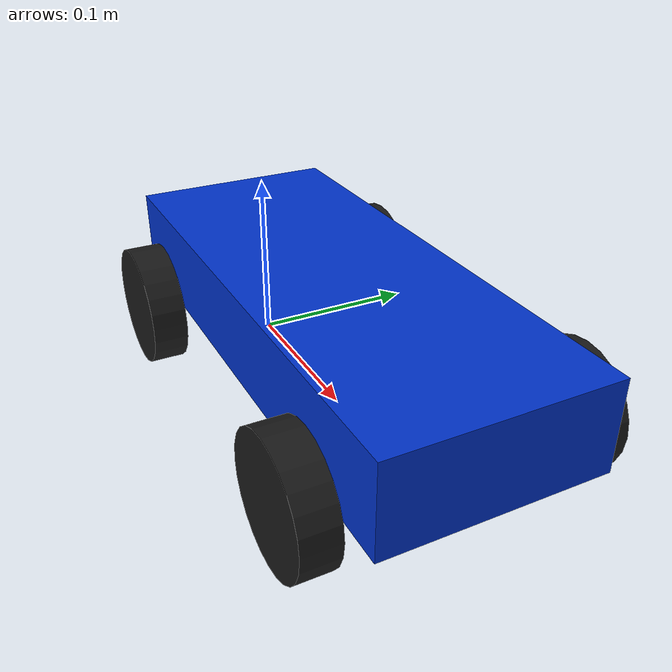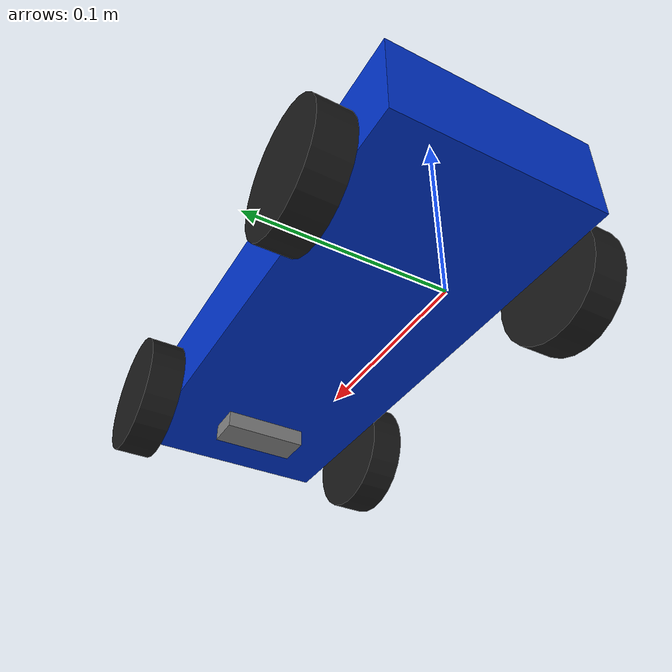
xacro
<?xml version="1.0"?>
<robot xmlns:xacro="http://www.ros.org/wiki/xacro">

  <!-- Physical constants -->
  <xacro:property name="wheel_radius" value="0.035"/>
  <xacro:property name="wheel_width" value="0.02"/>
  <xacro:property name="wheelbase" value="0.20"/>
  <xacro:property name="track_width" value="0.15"/>
  <xacro:property name="chassis_length" value="0.30"/>
  <xacro:property name="chassis_width" value="0.12"/>
  <xacro:property name="chassis_height" value="0.05"/>
  <!-- Base link offset so rear axle is at x=0 -->
  <xacro:property name="chassis_x_offset" value="${chassis_length/2 - 0.05}"/>

  <!-- Materials -->
  <material name="blue">
    <color rgba="0 0.2 0.8 1"/>
  </material>
  <material name="black">
    <color rgba="0.1 0.1 0.1 1"/>
  </material>
  <material name="grey">
    <color rgba="0.5 0.5 0.5 1"/>
  </material>

  <!-- Base footprint (on the ground) — thin collision plate for ground contact -->
  <link name="base_footprint">
    <collision>
      <origin xyz="0.1 0 0" rpy="0 0 0"/>
      <geometry>
        <box size="0.30 0.16 0.005"/>
      </geometry>
    </collision>
  </link>

  <!-- Gazebo base_footprint — low friction so it slides freely (planar_move handles motion) -->
  <gazebo reference="base_footprint">
    <mu1>0.0</mu1>
    <mu2>0.0</mu2>
    <kp>1000000.0</kp>
    <kd>100.0</kd>
    <minDepth>0.001</minDepth>
    <maxVel>0.0</maxVel>
  </gazebo>

  <!-- Base Link (chassis) -->
  <joint name="base_joint" type="fixed">
    <parent link="base_footprint"/>
    <child link="base_link"/>
    <origin xyz="0 0 ${wheel_radius}" rpy="0 0 0"/>
  </joint>

  <link name="base_link">
    <visual>
      <origin xyz="${chassis_x_offset} 0 ${chassis_height/2}" rpy="0 0 0"/>
      <geometry>
        <box size="${chassis_length} ${chassis_width} ${chassis_height}"/>
      </geometry>
      <material name="blue"/>
    </visual>
    <collision>
      <origin xyz="${chassis_x_offset} 0 ${chassis_height/2}" rpy="0 0 0"/>
      <geometry>
        <box size="${chassis_length} ${chassis_width} ${chassis_height}"/>
      </geometry>
    </collision>
    <inertial>
      <origin xyz="${chassis_x_offset} 0 ${chassis_height/2}" rpy="0 0 0"/>
      <mass value="2.0"/>
      <inertia ixx="0.00281" ixy="0" ixz="0" iyy="0.0154" iyz="0" izz="0.0174"/>
    </inertial>
  </link>

  <!-- Gazebo chassis properties -->
  <gazebo reference="base_link">
    <mu1>0.2</mu1>
    <mu2>0.2</mu2>
    <material>Gazebo/Blue</material>
  </gazebo>

  <!--  Wheel macro — VISUAL ONLY, no collision.                     -->
  <!--  The planar_move plugin handles all motion; wheel collisions  -->
  <!--  cause ODE LCP instability and are unnecessary.               -->
  <xacro:macro name="wheel" params="prefix suffix x y">
    <link name="${prefix}_${suffix}_wheel">
      <visual>
        <origin xyz="0 0 0" rpy="${pi/2} 0 0"/>
        <geometry>
          <cylinder radius="${wheel_radius}" length="${wheel_width}"/>
        </geometry>
        <material name="black"/>
      </visual>
      <!-- No collision — planar_move handles motion -->
      <inertial>
        <origin xyz="0 0 0" rpy="0 0 0"/>
        <mass value="0.1"/>
        <inertia ixx="0.0001" ixy="0" ixz="0" iyy="0.0001" iyz="0" izz="0.0002"/>
      </inertial>
    </link>

    <gazebo reference="${prefix}_${suffix}_wheel">
      <material>Gazebo/DarkGrey</material>
    </gazebo>
  </xacro:macro>

  <!--  Steer macro — lightweight inertia-only link for steering     -->
  <xacro:macro name="steer_link" params="prefix suffix x y">
    <link name="${prefix}_${suffix}_steer_link">
      <inertial>
        <origin xyz="0 0 0" rpy="0 0 0"/>
        <mass value="0.1"/>
        <inertia ixx="0.0001" ixy="0" ixz="0" iyy="0.0001" iyz="0" izz="0.0001"/>
      </inertial>
    </link>
    <joint name="${prefix}_${suffix}_steer_joint" type="revolute">
      <parent link="base_link"/>
      <child link="${prefix}_${suffix}_steer_link"/>
      <origin xyz="${x} ${y} 0" rpy="0 0 0"/>
      <axis xyz="0 0 1"/>
      <limit lower="-0.6" upper="0.6" effort="5.0" velocity="2.0"/>
      <dynamics damping="0.5" friction="0.1"/>
    </joint>
  </xacro:macro>

  <!-- Rear Wheels (driven) -->
  <xacro:wheel prefix="rear" suffix="left" x="0" y="${track_width/2}"/>
  <joint name="rear_left_wheel_joint" type="continuous">
    <parent link="base_link"/>
    <child link="rear_left_wheel"/>
    <origin xyz="0 ${track_width/2} 0" rpy="0 0 0"/>
    <axis xyz="0 1 0"/>
    <dynamics damping="0.1" friction="0.0"/>
  </joint>

  <xacro:wheel prefix="rear" suffix="right" x="0" y="${-track_width/2}"/>
  <joint name="rear_right_wheel_joint" type="continuous">
    <parent link="base_link"/>
    <child link="rear_right_wheel"/>
    <origin xyz="0 ${-track_width/2} 0" rpy="0 0 0"/>
    <axis xyz="0 1 0"/>
    <dynamics damping="0.1" friction="0.0"/>
  </joint>

  <!-- Front Wheels (steered) -->
  <xacro:steer_link prefix="front" suffix="left" x="${wheelbase}" y="${track_width/2}"/>
  <xacro:wheel prefix="front" suffix="left" x="0" y="0"/>
  <joint name="front_left_wheel_joint" type="continuous">
    <parent link="front_left_steer_link"/>
    <child link="front_left_wheel"/>
    <origin xyz="0 0 0" rpy="0 0 0"/>
    <axis xyz="0 1 0"/>
    <dynamics damping="0.1" friction="0.0"/>
  </joint>

  <xacro:steer_link prefix="front" suffix="right" x="${wheelbase}" y="${-track_width/2}"/>
  <xacro:wheel prefix="front" suffix="right" x="0" y="0"/>
  <joint name="front_right_wheel_joint" type="continuous">
    <parent link="front_right_steer_link"/>
    <child link="front_right_wheel"/>
    <origin xyz="0 0 0" rpy="0 0 0"/>
    <axis xyz="0 1 0"/>
    <dynamics damping="0.1" friction="0.0"/>
  </joint>

  <!-- Dummy explicit steering joint to satisfy requirements -->
  <link name="steering_link">
    <visual>
      <geometry>
        <box size="0.02 0.05 0.02"/>
      </geometry>
      <material name="grey"/>
    </visual>
    <inertial>
      <mass value="0.1"/>
      <inertia ixx="0.0001" ixy="0" ixz="0" iyy="0.0001" iyz="0" izz="0.0001"/>
    </inertial>
  </link>
  <joint name="steering_joint" type="revolute">
    <parent link="base_link"/>
    <child link="steering_link"/>
    <origin xyz="${wheelbase} 0 0" rpy="0 0 0"/>
    <axis xyz="0 0 1"/>
    <mimic joint="front_left_steer_joint" multiplier="1.0" offset="0"/>
    <limit lower="-0.6" upper="0.6" effort="5.0" velocity="2.0"/>
    <dynamics damping="0.5" friction="0.1"/>
  </joint>

</robot>
